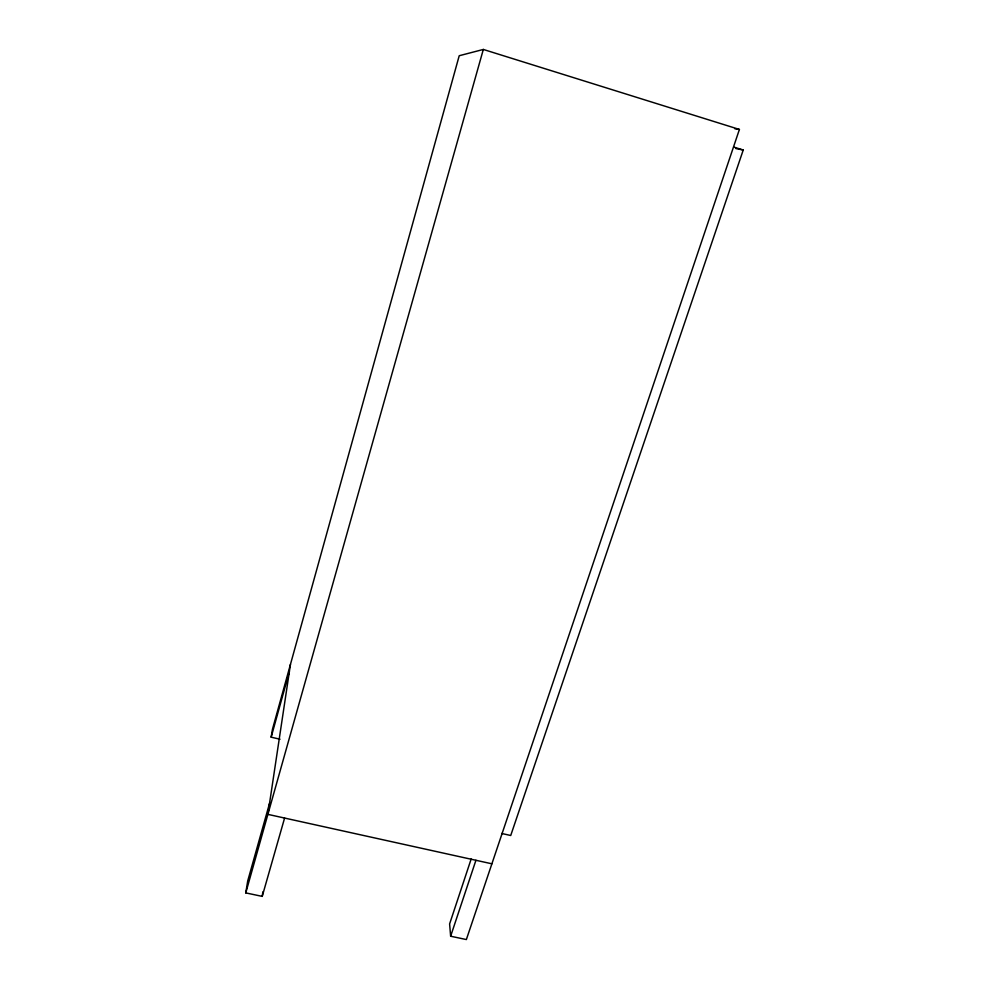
<?xml version="1.0" encoding="UTF-8"?>
<svg xmlns="http://www.w3.org/2000/svg" width="989" height="989" viewBox="0 0 989 989"><rect width="100%" height="100%" fill="white"/><g stroke="black" fill="none" stroke-linecap="round" stroke-linejoin="round"><path stroke-width="1.48" d="M269.527 803.389L247.707 880.964L245.767 892.894L262.221 896.38L262.851 891.893M290.457 664.385L267.883 814.367L491.892 863.805M280.023 739.216L271.159 737.176L272.445 729.338L459.217 55.73L483.324 49.45L739.413 129.448L466.363 939.55L450.638 936.224L449.612 923.936L471.172 858.984M271.159 737.176L289.381 671.543M245.767 892.894L483.324 49.45M262.221 896.38L284.597 818.064M450.638 936.224L475.932 860.282M733.714 147.064L743.234 150.019L510.72 835.495L501.67 833.467M734.889 128.793L739.413 129.448M735.729 148.511L743.234 150.019"/></g></svg>
